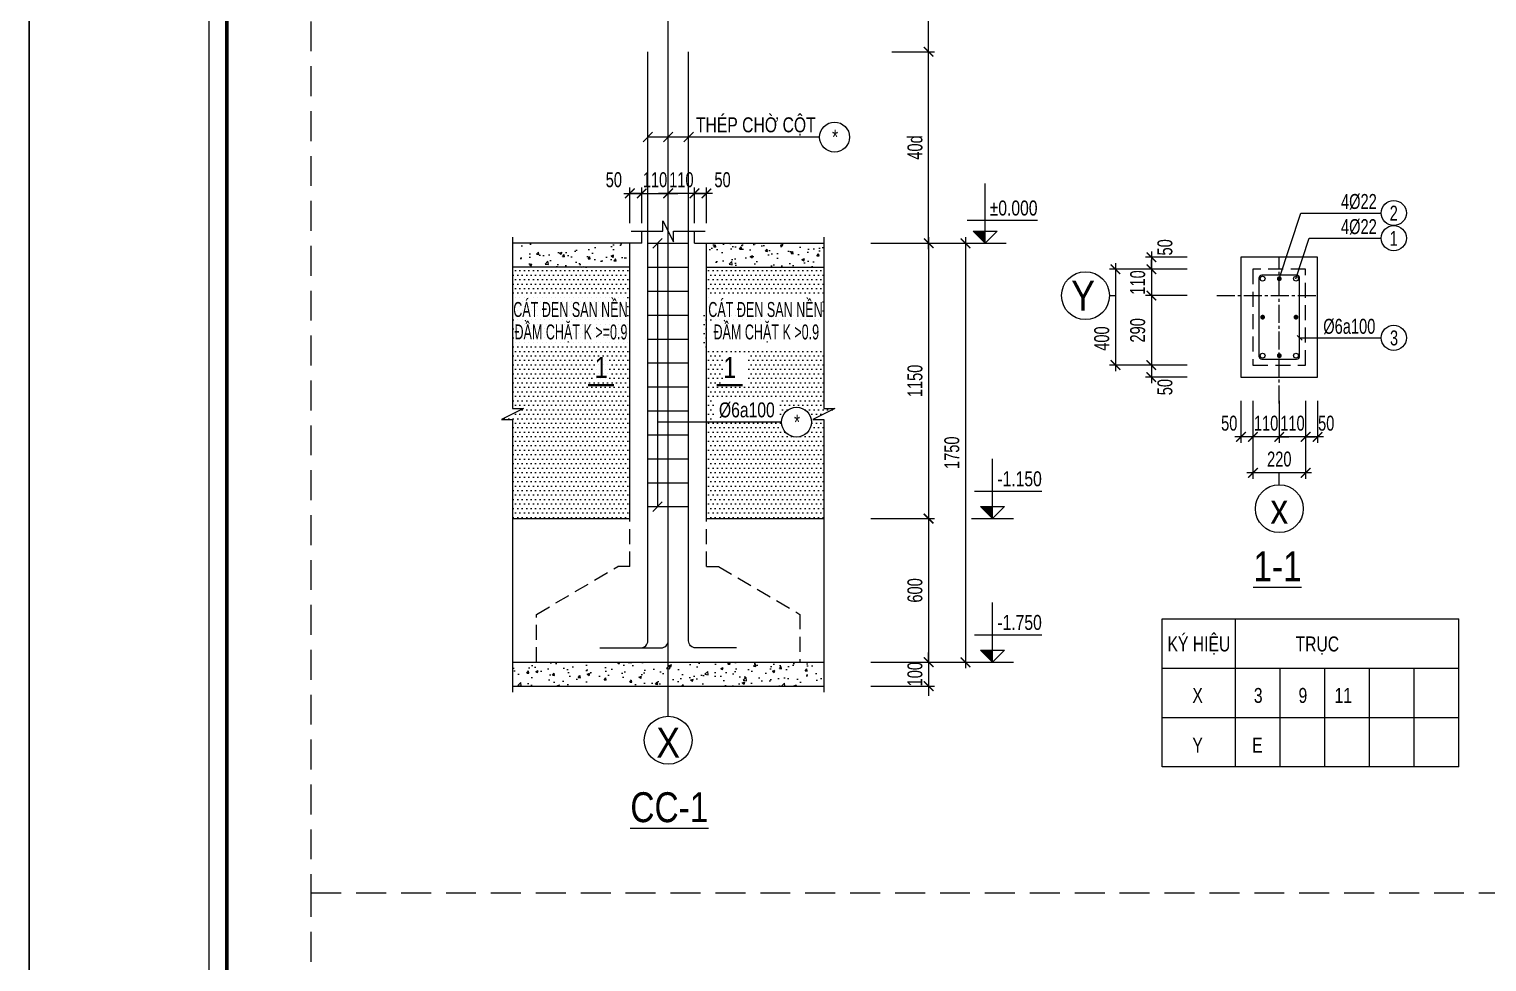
# Model space of a CAD drawing. Header units: millimetres. Extents: x 0 to 2110312, y -101172 to 3.
# Drawn here: x 2004604 to 2010690, y -33881 to -29985 of the extents above; entities that cross this region are included whole.
import ezdxf
from ezdxf.enums import TextEntityAlignment as Align

# ---------------------------------------------------------------- set-up
doc = ezdxf.new("R2010")
doc.units = ezdxf.units.MM
doc.header["$LTSCALE"] = 1000
doc.header["$MEASUREMENT"] = 0
doc.header["$PDMODE"] = 3
doc.linetypes.add('CENTER2', pattern=[1.125, 0.75, -0.125, 0.125, -0.125])
doc.linetypes.add('HIDDEN', pattern=[0.375, 0.25, -0.125])
doc.layers.get('0').update_dxf_attribs({"linetype": 'CONTINUOUS'})
doc.layers.get('Defpoints').update_dxf_attribs({"linetype": 'CONTINUOUS'})
for name, color, linetype in [('CDC-KHUNGTEN', 7, 'CONTINUOUS'), ('CDC.01.AXIS', 160, 'CENTER2'), ('CDC.02.DIM', 1, 'CONTINUOUS'), ('CDC.03.BORDER', 3, 'CONTINUOUS'), ('CDC.04.HIDDEN', 8, 'HIDDEN'), ('CDC.05.STEEL', 4, 'CONTINUOUS'), ('CDC.06.TEXT', 2, 'CONTINUOUS'), ('CDC.10.HATCH', 163, 'CONTINUOUS'), ('CDC.11.NOTE', 1, 'CONTINUOUS'), ('CDC.14.STEELNUM', 9, 'CONTINUOUS'), ('KCS_CHI', 1, 'CONTINUOUS'), ('KCS_HIDDEN', 8, 'HIDDEN')]:
    doc.layers.add(name, color=color, linetype=linetype)
doc.layers.add('Hatch1', color=250, linetype='CONTINUOUS', lineweight=5)
doc.styles.add('ARIAL', font='arial.ttf', dxfattribs={"width": 0.6})
doc.styles.add('KCS_BIGTEXT', font='arial.ttf', dxfattribs={"width": 0.75, "height": 125})
doc.styles.add('KCS_SMTEXT', font='arial.ttf', dxfattribs={"width": 0.7})
doc.dimstyles.new('KCS_DIM25', dxfattribs={"dimtxt": 62.5, "dimasz": 40, "dimexe": 25, "dimexo": 0, "dimgap": 25, "dimtad": 1, "dimdec": 0, "dimzin": 13, "dimdsep": 46, "dimtxsty": 'KCS_SMTEXT', "dimblk": 'ARCHTICK', "dimcen": 0, "dimdle": 25, "dimclrd": 1, "dimclre": 1, "dimclrt": 2, "dimadec": 0, "dimazin": 0, "dimtfac": 1, "dimtdec": 0, "dimtix": 1, "dimtmove": 2, "dimatfit": 3, "dimfxl": 1, "dimtolj": 1, "dimtzin": 13, "dimarcsym": 0})
pattern_1 = [(50, (1813759.88, 49698.22), (107.589027, -9.41282), [11.25, -123.75]), (355, (1813759.88, 49698.22), (-20.8127, 112.82882), [9, -99]), (100.4514, (1813768.85, 49697.43), (86.776407, 103.41593), [9.56103, -105.171317]), (46.1842, (1813759.88, 49728.22), (160.08616, -24.82785), [16.875, -185.625]), (96.6356, (1813773.22, 49726.15), (140.19941, 146.11768), [14.34154, -157.75695]), (351.1842, (1813759.88, 49728.22), (140.19929, 146.11779), [13.5, -148.5]), (21, (1813774.88, 49720.72), (89.536058, -60.392834), [11.25, -123.75]), (326, (1813774.88, 49720.72), (36.4973, 108.772507), [9, -99]), (71.4514, (1813782.34, 49715.68), (126.033394, 48.379575), [9.56103, -105.171317]), (37.5, (1813759.88, 49698.218), (1.823978, 49.934078), [0, -97.8, 0, -100.5, 0, -99.375]), (7.5, (1813759.88, 49698.22), (39.46043, 59.161757), [0, -57.3, 0, -95.55, 0, -37.875]), (327.5, (1813726.43, 49698.218), (80.0733654, -3.383231), [0, -37.5, 0, -117, 0, -155.25]), (317.5, (1813711.43, 49698.22), (87.477925, 15.015747), [0, -48.75, 0, -77.7, 0, -110.25])]

# ---------------------------------------------------------------- blocks, each defined once
blk = doc.blocks.new('_ARCHTICK')
at = {"color": 0, "linetype": 'ByBlock', "const_width": 0.15}
blk.add_lwpolyline([(-0.5, -0.5), (0.5, 0.5)], dxfattribs=at)
blk = doc.blocks.new('*D49')
at = {"layer": 'CDC.02.DIM', "color": 1, "lineweight": -2, "transparency": 16777216}
for p, q in [((2008359.3, -32004.8), (2008359.3, -32654.8)), ((2008117.5, -32029.8), (2008384.3, -32029.8)), ((2008117.5, -32629.8), (2008384.3, -32629.8))]:
    blk.add_line(p, q, dxfattribs=at)
at = {"layer": 'Defpoints', "color": 0, "transparency": 16777216}
for p in [(2008117.5, -32029.8), (2008117.5, -32629.8), (2008359.3, -32629.8)]:
    blk.add_point(p, dxfattribs=at)
at = {"layer": 'CDC.02.DIM', "color": 1, "lineweight": -2, "transparency": 16777216, "xscale": 40, "yscale": 40, "zscale": 40}
for p, rotation in [((2008359.3, -32029.8), 90), ((2008359.3, -32629.8), 270)]:
    blk.add_blockref('_ARCHTICK', p, dxfattribs=dict(at, rotation=rotation))
at = {"layer": 'CDC.02.DIM', "color": 2, "transparency": 16777216, "insert": (2008302.4, -32329.8), "char_height": 62.5, "attachment_point": 5, "rotation": 90, "style": 'KCS_SMTEXT'}
blk.add_mtext('\\A1;600', dxfattribs=at)
blk = doc.blocks.new('*D50')
at = {"layer": 'CDC.02.DIM', "color": 1, "lineweight": -2, "transparency": 16777216}
for p, q in [((2008359.3, -32629.8), (2008359.3, -32589.8)), ((2008117.5, -32629.8), (2008384.3, -32629.8)), ((2008359.3, -32629.8), (2008359.3, -32729.8)), ((2008117.5, -32729.8), (2008384.3, -32729.8)), ((2008359.3, -32729.8), (2008359.3, -32769.8))]:
    blk.add_line(p, q, dxfattribs=at)
at = {"layer": 'Defpoints', "color": 0, "transparency": 16777216}
for p in [(2008117.5, -32629.8), (2008117.5, -32729.8), (2008359.3, -32729.8)]:
    blk.add_point(p, dxfattribs=at)
at = {"layer": 'CDC.02.DIM', "color": 1, "lineweight": -2, "transparency": 16777216, "xscale": 40, "yscale": 40, "zscale": 40}
for p, rotation in [((2008359.3, -32629.8), 270), ((2008359.3, -32729.8), 90)]:
    blk.add_blockref('_ARCHTICK', p, dxfattribs=dict(at, rotation=rotation))
at = {"layer": 'CDC.02.DIM', "color": 2, "transparency": 16777216, "insert": (2008302.4, -32679.8), "char_height": 62.5, "attachment_point": 5, "rotation": 90, "style": 'KCS_SMTEXT'}
blk.add_mtext('\\A1;100', dxfattribs=at)
blk = doc.blocks.new('*D51')
at = {"layer": 'CDC.02.DIM', "color": 1, "lineweight": -2, "transparency": 16777216}
for p, q in [((2008513.5, -30854.8), (2008513.5, -32654.8)), ((2008117.5, -30879.8), (2008538.5, -30879.8)), ((2008117.5, -32629.8), (2008538.5, -32629.8))]:
    blk.add_line(p, q, dxfattribs=at)
at = {"layer": 'Defpoints', "color": 0, "transparency": 16777216}
for p in [(2008117.5, -30879.8), (2008117.5, -32629.8), (2008513.5, -32629.8)]:
    blk.add_point(p, dxfattribs=at)
at = {"layer": 'CDC.02.DIM', "color": 1, "lineweight": -2, "transparency": 16777216, "xscale": 40, "yscale": 40, "zscale": 40}
for p, rotation in [((2008513.5, -30879.8), 90), ((2008513.5, -32629.8), 270)]:
    blk.add_blockref('_ARCHTICK', p, dxfattribs=dict(at, rotation=rotation))
at = {"layer": 'CDC.02.DIM', "color": 2, "transparency": 16777216, "insert": (2008456.6, -31754.8), "char_height": 62.5, "attachment_point": 5, "rotation": 90, "style": 'KCS_SMTEXT'}
blk.add_mtext('\\A1;1750', dxfattribs=at)
blk = doc.blocks.new('*D52')
at = {"layer": 'CDC.02.DIM', "color": 1, "lineweight": -2, "transparency": 16777216}
for p, q in [((2008359.5, -30854.8), (2008359.5, -32054.8)), ((2008117.5, -30879.8), (2008384.5, -30879.8)), ((2008117.5, -32029.8), (2008384.5, -32029.8))]:
    blk.add_line(p, q, dxfattribs=at)
at = {"layer": 'Defpoints', "color": 0, "transparency": 16777216}
for p in [(2008117.5, -30879.8), (2008117.5, -32029.8), (2008359.5, -32029.8)]:
    blk.add_point(p, dxfattribs=at)
at = {"layer": 'CDC.02.DIM', "color": 1, "lineweight": -2, "transparency": 16777216, "xscale": 40, "yscale": 40, "zscale": 40}
for p, rotation in [((2008359.5, -30879.8), 90), ((2008359.5, -32029.8), 270)]:
    blk.add_blockref('_ARCHTICK', p, dxfattribs=dict(at, rotation=rotation))
at = {"layer": 'CDC.02.DIM', "color": 2, "transparency": 16777216, "insert": (2008302.6, -31454.8), "char_height": 62.5, "attachment_point": 5, "rotation": 90, "style": 'KCS_SMTEXT'}
blk.add_mtext('\\A1;1150', dxfattribs=at)
blk = doc.blocks.new('COS_CD')
at = {"layer": 'CDC.10.HATCH'}
blk.add_hatch(color=256, dxfattribs=at).paths.add_polyline_path([(37.5, 50), (87.5, 0), (87.5, 50)])
at = {"layer": 'CDC.02.DIM'}
for p, q in [((0, 0), (175, 0)), ((37.5, 50), (137.5, 50)), ((87.5, 0), (37.5, 50)), ((87.5, 0), (87.5, 50)), ((87.5, 0), (137.5, 50))]:
    blk.add_line(p, q, dxfattribs=at)
blk = doc.blocks.new('*D53')
at = {"layer": 'CDC.02.DIM', "color": 1, "lineweight": -2, "transparency": 16777216}
for p, q in [((2008359.5, -30904.8), (2008359.5, -30054.8)), ((2008205.5, -30079.8), (2008384.5, -30079.8)), ((2008205.5, -30879.8), (2008384.5, -30879.8))]:
    blk.add_line(p, q, dxfattribs=at)
at = {"layer": 'Defpoints', "color": 0, "transparency": 16777216}
for p in [(2008205.5, -30079.8), (2008359.5, -30079.8), (2008205.5, -30879.8)]:
    blk.add_point(p, dxfattribs=at)
at = {"layer": 'CDC.02.DIM', "color": 1, "lineweight": -2, "transparency": 16777216, "xscale": 40, "yscale": 40, "zscale": 40}
for p, rotation in [((2008359.5, -30079.8), 90), ((2008359.5, -30879.8), 270)]:
    blk.add_blockref('_ARCHTICK', p, dxfattribs=dict(at, rotation=rotation))
at = {"layer": 'CDC.02.DIM', "color": 2, "transparency": 16777216, "insert": (2008302.6, -30479.8), "char_height": 62.5, "attachment_point": 5, "rotation": 90, "style": 'KCS_SMTEXT'}
blk.add_mtext('\\A1;{\\fArial|b0|i0|c163|p34;40d}', dxfattribs=at)
blk = doc.blocks.new('*D54')
at = {"layer": 'CDC.02.DIM', "color": 1, "lineweight": -2, "transparency": 16777216}
for p, q in [((2008205.5, -29079.8), (2008384.5, -29079.8)), ((2008359.5, -30104.8), (2008359.5, -29054.8)), ((2008205.5, -30079.8), (2008384.5, -30079.8))]:
    blk.add_line(p, q, dxfattribs=at)
at = {"layer": 'Defpoints', "color": 0, "transparency": 16777216}
for p in [(2008205.5, -29079.8), (2008359.5, -29079.8), (2008205.5, -30079.8)]:
    blk.add_point(p, dxfattribs=at)
at = {"layer": 'CDC.02.DIM', "color": 1, "lineweight": -2, "transparency": 16777216, "xscale": 40, "yscale": 40, "zscale": 40}
for p, rotation in [((2008359.5, -29079.8), 90), ((2008359.5, -30079.8), 270)]:
    blk.add_blockref('_ARCHTICK', p, dxfattribs=dict(at, rotation=rotation))
at = {"layer": 'CDC.02.DIM', "color": 2, "transparency": 16777216, "insert": (2008302.6, -29579.8), "char_height": 62.5, "attachment_point": 5, "rotation": 90, "style": 'KCS_SMTEXT'}
blk.add_mtext('\\A1;{\\fArial|b0|i0|c163|p34;50d}', dxfattribs=at)
blk = doc.blocks.new('*D55')
at = {"layer": 'CDC.02.DIM', "color": 1, "lineweight": -2, "transparency": 16777216}
for p, q in [((2007087.1, -30671.6), (2007187.1, -30671.6)), ((2007112.1, -30795.6), (2007112.1, -30646.6)), ((2007162.1, -30795.6), (2007162.1, -30646.6))]:
    blk.add_line(p, q, dxfattribs=at)
at = {"layer": 'Defpoints', "color": 0, "transparency": 16777216}
for p in [(2007162.1, -30671.6), (2007112.1, -30795.6), (2007162.1, -30795.6)]:
    blk.add_point(p, dxfattribs=at)
at = {"layer": 'CDC.02.DIM', "color": 1, "lineweight": -2, "transparency": 16777216, "xscale": 40, "yscale": 40, "zscale": 40, "rotation": 180}
blk.add_blockref('_ARCHTICK', (2007112.1, -30671.6), dxfattribs=at)
at = {"layer": 'CDC.02.DIM', "color": 1, "lineweight": -2, "transparency": 16777216, "xscale": 40, "yscale": 40, "zscale": 40}
blk.add_blockref('_ARCHTICK', (2007162.1, -30671.6), dxfattribs=at)
at = {"layer": 'CDC.02.DIM', "color": 2, "transparency": 16777216, "insert": (2007045.2, -30614.7), "char_height": 62.5, "attachment_point": 5, "style": 'KCS_SMTEXT'}
blk.add_mtext('\\A1;50', dxfattribs=at)
blk = doc.blocks.new('*D56')
at = {"layer": 'CDC.02.DIM', "color": 1, "lineweight": -2, "transparency": 16777216}
for p, q in [((2007162.1, -30671.6), (2007122.1, -30671.6)), ((2007162.1, -30795.6), (2007162.1, -30646.6)), ((2007162.1, -30671.6), (2007272.1, -30671.6)), ((2007272.1, -30795.6), (2007272.1, -30646.6)), ((2007272.1, -30671.6), (2007312.1, -30671.6))]:
    blk.add_line(p, q, dxfattribs=at)
at = {"layer": 'Defpoints', "color": 0, "transparency": 16777216}
for p in [(2007272.1, -30671.6), (2007162.1, -30795.6), (2007272.1, -30795.6)]:
    blk.add_point(p, dxfattribs=at)
at = {"layer": 'CDC.02.DIM', "color": 1, "lineweight": -2, "transparency": 16777216, "xscale": 40, "yscale": 40, "zscale": 40}
blk.add_blockref('_ARCHTICK', (2007162.1, -30671.6), dxfattribs=at)
at = {"layer": 'CDC.02.DIM', "color": 1, "lineweight": -2, "transparency": 16777216, "xscale": 40, "yscale": 40, "zscale": 40, "rotation": 180}
blk.add_blockref('_ARCHTICK', (2007272.1, -30671.6), dxfattribs=at)
at = {"layer": 'CDC.02.DIM', "color": 2, "transparency": 16777216, "insert": (2007217.1, -30614.7), "char_height": 62.5, "attachment_point": 5, "style": 'KCS_SMTEXT'}
blk.add_mtext('\\A1;110', dxfattribs=at)
blk = doc.blocks.new('Khung tên chuẩn')
at = {"layer": 'CDC-KHUNGTEN', "color": 8}
blk.add_lwpolyline([(30850, -246609), (38754, -246609), (38754, -189409), (-41246, -189409), (-41246, -246609), (30850, -246609)], dxfattribs=at)
at = {"layer": 'CDC-KHUNGTEN', "color": 255, "lineweight": 60}
blk.add_lwpolyline([(30654, -246309), (30654, -189709), (-40946, -189709), (-40946, -246309), (30654, -246309)], close=True, dxfattribs=at)
at = {"layer": 'Defpoints', "color": 1, "ltscale": 0.2}
blk.add_lwpolyline([(-44246, -247709), (-44246, -188309), (39854, -188309), (39854, -247709), (-44246, -247709)], close=True, dxfattribs=at)
blk = doc.blocks.new('*D307')
at = {"layer": 'CDC.02.DIM', "color": 1, "lineweight": -2, "transparency": 16777216}
for p, q in [((2009713.5, -31538.6), (2009713.5, -31713.5)), ((2009823.5, -31538.6), (2009823.5, -31713.5)), ((2009713.5, -31688.5), (2009673.5, -31688.5)), ((2009823.5, -31688.5), (2009713.5, -31688.5)), ((2009823.5, -31688.5), (2009863.5, -31688.5))]:
    blk.add_line(p, q, dxfattribs=at)
at = {"layer": 'Defpoints', "color": 0, "transparency": 16777216}
for p in [(2009713.5, -31538.6), (2009823.5, -31538.6), (2009713.5, -31688.5)]:
    blk.add_point(p, dxfattribs=at)
at = {"layer": 'CDC.02.DIM', "color": 1, "lineweight": -2, "transparency": 16777216, "xscale": 40, "yscale": 40, "zscale": 40}
blk.add_blockref('_ARCHTICK', (2009713.5, -31688.5), dxfattribs=at)
at = {"layer": 'CDC.02.DIM', "color": 1, "lineweight": -2, "transparency": 16777216, "xscale": 40, "yscale": 40, "zscale": 40, "rotation": 180}
blk.add_blockref('_ARCHTICK', (2009823.5, -31688.5), dxfattribs=at)
at = {"layer": 'CDC.02.DIM', "color": 2, "transparency": 16777216, "insert": (2009768.5, -31631.6), "char_height": 62.5, "attachment_point": 5, "style": 'KCS_SMTEXT'}
blk.add_mtext('\\A1;110', dxfattribs=at)
blk = doc.blocks.new('*D308')
at = {"layer": 'CDC.02.DIM', "color": 1, "lineweight": -2, "transparency": 16777216}
for p, q in [((2009823.5, -31538.6), (2009823.5, -31713.5)), ((2009933.5, -31538.6), (2009933.5, -31713.5)), ((2009823.5, -31688.5), (2009783.5, -31688.5)), ((2009933.5, -31688.5), (2009823.5, -31688.5)), ((2009933.5, -31688.5), (2009973.5, -31688.5))]:
    blk.add_line(p, q, dxfattribs=at)
at = {"layer": 'Defpoints', "color": 0, "transparency": 16777216}
for p in [(2009823.5, -31538.6), (2009933.5, -31538.6), (2009823.5, -31688.5)]:
    blk.add_point(p, dxfattribs=at)
at = {"layer": 'CDC.02.DIM', "color": 1, "lineweight": -2, "transparency": 16777216, "xscale": 40, "yscale": 40, "zscale": 40}
blk.add_blockref('_ARCHTICK', (2009823.5, -31688.5), dxfattribs=at)
at = {"layer": 'CDC.02.DIM', "color": 1, "lineweight": -2, "transparency": 16777216, "xscale": 40, "yscale": 40, "zscale": 40, "rotation": 180}
blk.add_blockref('_ARCHTICK', (2009933.5, -31688.5), dxfattribs=at)
at = {"layer": 'CDC.02.DIM', "color": 2, "transparency": 16777216, "insert": (2009878.5, -31631.6), "char_height": 62.5, "attachment_point": 5, "style": 'KCS_SMTEXT'}
blk.add_mtext('\\A1;110', dxfattribs=at)
blk = doc.blocks.new('*D309')
at = {"layer": 'CDC.02.DIM', "color": 1, "lineweight": -2, "transparency": 16777216}
for p, q in [((2009713.5, -31538.6), (2009713.5, -31863.4)), ((2009933.5, -31538.6), (2009933.5, -31863.4)), ((2009958.5, -31838.4), (2009688.5, -31838.4))]:
    blk.add_line(p, q, dxfattribs=at)
at = {"layer": 'Defpoints', "color": 0, "transparency": 16777216}
for p in [(2009713.5, -31538.6), (2009933.5, -31538.6), (2009713.5, -31838.4)]:
    blk.add_point(p, dxfattribs=at)
at = {"layer": 'CDC.02.DIM', "color": 1, "lineweight": -2, "transparency": 16777216, "xscale": 40, "yscale": 40, "zscale": 40, "rotation": 180}
blk.add_blockref('_ARCHTICK', (2009713.5, -31838.4), dxfattribs=at)
at = {"layer": 'CDC.02.DIM', "color": 1, "lineweight": -2, "transparency": 16777216, "xscale": 40, "yscale": 40, "zscale": 40}
blk.add_blockref('_ARCHTICK', (2009933.5, -31838.4), dxfattribs=at)
at = {"layer": 'CDC.02.DIM', "color": 2, "transparency": 16777216, "insert": (2009823.5, -31781.5), "char_height": 62.5, "attachment_point": 5, "style": 'KCS_SMTEXT'}
blk.add_mtext('\\A1;220', dxfattribs=at)
blk = doc.blocks.new('*D310')
at = {"layer": 'CDC.02.DIM', "color": 1, "lineweight": -2, "transparency": 16777216}
for p, q in [((2009289.3, -30988.5), (2009289.3, -30948.5)), ((2009439.3, -30988.5), (2009264.3, -30988.5)), ((2009289.3, -30988.5), (2009289.3, -31098.5)), ((2009439.3, -31098.5), (2009264.3, -31098.5)), ((2009289.3, -31098.5), (2009289.3, -31138.5))]:
    blk.add_line(p, q, dxfattribs=at)
at = {"layer": 'Defpoints', "color": 0, "transparency": 16777216}
for p in [(2009439.3, -30988.5), (2009289.3, -31098.5), (2009439.3, -31098.5)]:
    blk.add_point(p, dxfattribs=at)
at = {"layer": 'CDC.02.DIM', "color": 1, "lineweight": -2, "transparency": 16777216, "xscale": 40, "yscale": 40, "zscale": 40}
for p, rotation in [((2009289.3, -30988.5), 270), ((2009289.3, -31098.5), 90)]:
    blk.add_blockref('_ARCHTICK', p, dxfattribs=dict(at, rotation=rotation))
at = {"layer": 'CDC.02.DIM', "color": 2, "transparency": 16777216, "insert": (2009232.4, -31043.5), "char_height": 62.5, "attachment_point": 5, "rotation": 90, "style": 'KCS_SMTEXT'}
blk.add_mtext('\\A1;110', dxfattribs=at)
blk = doc.blocks.new('*D311')
at = {"layer": 'CDC.02.DIM', "color": 1, "lineweight": -2, "transparency": 16777216}
for p, q in [((2009439.3, -31098.5), (2009264.3, -31098.5)), ((2009289.3, -31073.5), (2009289.3, -31413.5)), ((2009439.3, -31388.5), (2009264.3, -31388.5))]:
    blk.add_line(p, q, dxfattribs=at)
at = {"layer": 'Defpoints', "color": 0, "transparency": 16777216}
for p in [(2009439.3, -31098.5), (2009289.3, -31388.5), (2009439.3, -31388.5)]:
    blk.add_point(p, dxfattribs=at)
at = {"layer": 'CDC.02.DIM', "color": 1, "lineweight": -2, "transparency": 16777216, "xscale": 40, "yscale": 40, "zscale": 40}
for p, rotation in [((2009289.3, -31098.5), 90), ((2009289.3, -31388.5), 270)]:
    blk.add_blockref('_ARCHTICK', p, dxfattribs=dict(at, rotation=rotation))
at = {"layer": 'CDC.02.DIM', "color": 2, "transparency": 16777216, "insert": (2009232.4, -31243.5), "char_height": 62.5, "attachment_point": 5, "rotation": 90, "style": 'KCS_SMTEXT'}
blk.add_mtext('\\A1;290', dxfattribs=at)
blk = doc.blocks.new('*D312')
at = {"layer": 'CDC.02.DIM', "color": 1, "lineweight": -2, "transparency": 16777216}
for p, q in [((2009139.3, -30963.5), (2009139.3, -31413.5)), ((2009439.3, -30988.5), (2009114.3, -30988.5)), ((2009439.3, -31388.5), (2009114.3, -31388.5))]:
    blk.add_line(p, q, dxfattribs=at)
at = {"layer": 'Defpoints', "color": 0, "transparency": 16777216}
for p in [(2009439.3, -30988.5), (2009139.3, -31388.5), (2009439.3, -31388.5)]:
    blk.add_point(p, dxfattribs=at)
at = {"layer": 'CDC.02.DIM', "color": 1, "lineweight": -2, "transparency": 16777216, "xscale": 40, "yscale": 40, "zscale": 40}
for p, rotation in [((2009139.3, -30988.5), 90), ((2009139.3, -31388.5), 270)]:
    blk.add_blockref('_ARCHTICK', p, dxfattribs=dict(at, rotation=rotation))
at = {"layer": 'CDC.02.DIM', "color": 2, "transparency": 16777216, "insert": (2009082.4, -31277.9), "char_height": 62.5, "attachment_point": 5, "rotation": 90, "style": 'KCS_SMTEXT'}
blk.add_mtext('\\A1;400', dxfattribs=at)
blk = doc.blocks.new('*D313')
at = {"layer": 'CDC.02.DIM', "color": 1, "lineweight": -2, "transparency": 16777216}
for p, q in [((2009933.5, -31538.6), (2009933.5, -31713.5)), ((2009983.5, -31538.6), (2009983.5, -31713.5)), ((2010008.5, -31688.5), (2009908.5, -31688.5))]:
    blk.add_line(p, q, dxfattribs=at)
at = {"layer": 'Defpoints', "color": 0, "transparency": 16777216}
for p in [(2009933.5, -31538.6), (2009983.5, -31538.6), (2009933.5, -31688.5)]:
    blk.add_point(p, dxfattribs=at)
at = {"layer": 'CDC.02.DIM', "color": 1, "lineweight": -2, "transparency": 16777216, "xscale": 40, "yscale": 40, "zscale": 40, "rotation": 180}
blk.add_blockref('_ARCHTICK', (2009933.5, -31688.5), dxfattribs=at)
at = {"layer": 'CDC.02.DIM', "color": 1, "lineweight": -2, "transparency": 16777216, "xscale": 40, "yscale": 40, "zscale": 40}
blk.add_blockref('_ARCHTICK', (2009983.5, -31688.5), dxfattribs=at)
at = {"layer": 'CDC.02.DIM', "color": 2, "transparency": 16777216, "insert": (2010019.4, -31631.6), "char_height": 62.5, "attachment_point": 5, "style": 'KCS_SMTEXT'}
blk.add_mtext('\\A1;50', dxfattribs=at)
blk = doc.blocks.new('*D314')
at = {"layer": 'CDC.02.DIM', "color": 1, "lineweight": -2, "transparency": 16777216}
for p, q in [((2009289.3, -30913.5), (2009289.3, -31013.5)), ((2009439.3, -30938.5), (2009264.3, -30938.5)), ((2009439.3, -30988.5), (2009264.3, -30988.5))]:
    blk.add_line(p, q, dxfattribs=at)
at = {"layer": 'Defpoints', "color": 0, "transparency": 16777216}
for p in [(2009439.3, -30938.5), (2009289.3, -30988.5), (2009439.3, -30988.5)]:
    blk.add_point(p, dxfattribs=at)
at = {"layer": 'CDC.02.DIM', "color": 1, "lineweight": -2, "transparency": 16777216, "xscale": 40, "yscale": 40, "zscale": 40}
for p, rotation in [((2009289.3, -30938.5), 90), ((2009289.3, -30988.5), 270)]:
    blk.add_blockref('_ARCHTICK', p, dxfattribs=dict(at, rotation=rotation))
at = {"layer": 'CDC.02.DIM', "color": 2, "transparency": 16777216, "insert": (2009346.2, -30896.9), "char_height": 62.5, "attachment_point": 5, "rotation": 90, "style": 'KCS_SMTEXT'}
blk.add_mtext('\\A1;50', dxfattribs=at)
blk = doc.blocks.new('*D315')
at = {"layer": 'CDC.02.DIM', "color": 1, "lineweight": -2, "transparency": 16777216}
for p, q in [((2009439.3, -31388.5), (2009264.3, -31388.5)), ((2009289.3, -31363.5), (2009289.3, -31463.5)), ((2009439.3, -31438.5), (2009264.3, -31438.5))]:
    blk.add_line(p, q, dxfattribs=at)
at = {"layer": 'Defpoints', "color": 0, "transparency": 16777216}
for p in [(2009439.3, -31388.5), (2009289.3, -31438.5), (2009439.3, -31438.5)]:
    blk.add_point(p, dxfattribs=at)
at = {"layer": 'CDC.02.DIM', "color": 1, "lineweight": -2, "transparency": 16777216, "xscale": 40, "yscale": 40, "zscale": 40}
for p, rotation in [((2009289.3, -31388.5), 90), ((2009289.3, -31438.5), 270)]:
    blk.add_blockref('_ARCHTICK', p, dxfattribs=dict(at, rotation=rotation))
at = {"layer": 'CDC.02.DIM', "color": 2, "transparency": 16777216, "insert": (2009346.2, -31480.6), "char_height": 62.5, "attachment_point": 5, "rotation": 90, "style": 'KCS_SMTEXT'}
blk.add_mtext('\\A1;50', dxfattribs=at)
blk = doc.blocks.new('*D316')
at = {"layer": 'CDC.02.DIM', "color": 1, "lineweight": -2, "transparency": 16777216}
for p, q in [((2009663.5, -31538.6), (2009663.5, -31713.5)), ((2009713.5, -31538.6), (2009713.5, -31713.5)), ((2009738.5, -31688.5), (2009638.5, -31688.5))]:
    blk.add_line(p, q, dxfattribs=at)
at = {"layer": 'Defpoints', "color": 0, "transparency": 16777216}
for p in [(2009663.5, -31538.6), (2009713.5, -31538.6), (2009663.5, -31688.5)]:
    blk.add_point(p, dxfattribs=at)
at = {"layer": 'CDC.02.DIM', "color": 1, "lineweight": -2, "transparency": 16777216, "xscale": 40, "yscale": 40, "zscale": 40, "rotation": 180}
blk.add_blockref('_ARCHTICK', (2009663.5, -31688.5), dxfattribs=at)
at = {"layer": 'CDC.02.DIM', "color": 1, "lineweight": -2, "transparency": 16777216, "xscale": 40, "yscale": 40, "zscale": 40}
blk.add_blockref('_ARCHTICK', (2009713.5, -31688.5), dxfattribs=at)
at = {"layer": 'CDC.02.DIM', "color": 2, "transparency": 16777216, "insert": (2009614.5, -31631.6), "char_height": 62.5, "attachment_point": 5, "style": 'KCS_SMTEXT'}
blk.add_mtext('\\A1;50', dxfattribs=at)
blk = doc.blocks.new('*D365')
at = {"layer": 'CDC.02.DIM', "color": 1, "lineweight": -2, "transparency": 16777216}
for p, q in [((2007457.1, -30671.6), (2007357.1, -30671.6)), ((2007382.1, -30795.6), (2007382.1, -30646.6)), ((2007432.1, -30795.6), (2007432.1, -30646.6))]:
    blk.add_line(p, q, dxfattribs=at)
at = {"layer": 'Defpoints', "color": 0, "transparency": 16777216}
for p in [(2007382.1, -30671.6), (2007382.1, -30795.6), (2007432.1, -30795.6)]:
    blk.add_point(p, dxfattribs=at)
at = {"layer": 'CDC.02.DIM', "color": 1, "lineweight": -2, "transparency": 16777216, "xscale": 40, "yscale": 40, "zscale": 40, "rotation": 180}
blk.add_blockref('_ARCHTICK', (2007382.1, -30671.6), dxfattribs=at)
at = {"layer": 'CDC.02.DIM', "color": 1, "lineweight": -2, "transparency": 16777216, "xscale": 40, "yscale": 40, "zscale": 40}
blk.add_blockref('_ARCHTICK', (2007432.1, -30671.6), dxfattribs=at)
at = {"layer": 'CDC.02.DIM', "color": 2, "transparency": 16777216, "insert": (2007499.1, -30614.7), "char_height": 62.5, "attachment_point": 5, "style": 'KCS_SMTEXT'}
blk.add_mtext('\\A1;50', dxfattribs=at)
blk = doc.blocks.new('*D366')
at = {"layer": 'CDC.02.DIM', "color": 1, "lineweight": -2, "transparency": 16777216}
for p, q in [((2007272.1, -30671.6), (2007232.1, -30671.6)), ((2007272.1, -30795.6), (2007272.1, -30646.6)), ((2007382.1, -30671.6), (2007272.1, -30671.6)), ((2007382.1, -30795.6), (2007382.1, -30646.6)), ((2007382.1, -30671.6), (2007422.1, -30671.6))]:
    blk.add_line(p, q, dxfattribs=at)
at = {"layer": 'Defpoints', "color": 0, "transparency": 16777216}
for p in [(2007272.1, -30671.6), (2007272.1, -30795.6), (2007382.1, -30795.6)]:
    blk.add_point(p, dxfattribs=at)
at = {"layer": 'CDC.02.DIM', "color": 1, "lineweight": -2, "transparency": 16777216, "xscale": 40, "yscale": 40, "zscale": 40}
blk.add_blockref('_ARCHTICK', (2007272.1, -30671.6), dxfattribs=at)
at = {"layer": 'CDC.02.DIM', "color": 1, "lineweight": -2, "transparency": 16777216, "xscale": 40, "yscale": 40, "zscale": 40, "rotation": 180}
blk.add_blockref('_ARCHTICK', (2007382.1, -30671.6), dxfattribs=at)
at = {"layer": 'CDC.02.DIM', "color": 2, "transparency": 16777216, "insert": (2007327.1, -30614.7), "char_height": 62.5, "attachment_point": 5, "style": 'KCS_SMTEXT'}
blk.add_mtext('\\A1;110', dxfattribs=at)

msp = doc.modelspace()

# ---------------------------------------------------------------- hatches: boundary and pattern name
at = {"layer": 'CDC.10.HATCH'}
h = msp.add_hatch(dxfattribs=at)
h.set_pattern_fill('AR-CONC', color=256, scale=15, style=0)
h.set_pattern_definition([(50, (1791221.67, 55643.22), (107.589027, -9.41282), [11.25, -123.75]), (355, (1791221.67, 55643.22), (-20.8127, 112.82882), [9, -99]), (100.4514, (1791230.64, 55642.43), (86.776407, 103.41593), [9.56103, -105.171317]), (46.1842, (1791221.67, 55673.22), (160.08616, -24.82785), [16.875, -185.625]), (96.6356, (1791235.01, 55671.15), (140.19941, 146.11768), [14.34154, -157.75695]), (351.1842, (1791221.67, 55673.22), (140.19929, 146.11779), [13.5, -148.5]), (21, (1791236.67, 55665.72), (89.536058, -60.392834), [11.25, -123.75]), (326, (1791236.67, 55665.72), (36.4973, 108.772507), [9, -99]), (71.4514, (1791244.14, 55660.68), (126.033394, 48.379575), [9.56103, -105.171317]), (37.5, (1791221.674, 55643.216), (1.823978, 49.934078), [0, -97.8, 0, -100.5, 0, -99.375]), (7.5, (1791221.674, 55643.216), (39.460431, 59.161757), [0, -57.3, 0, -95.55, 0, -37.875]), (327.5, (1791188.224, 55643.216), (80.0733654, -3.383231), [0, -37.5, 0, -117, 0, -155.25]), (317.5, (1791173.224, 55643.216), (87.477925, 15.015747), [0, -48.75, 0, -77.7, 0, -110.25])])
h.paths.add_polyline_path([(2007112.1, -30979.8), (2007112.1, -30879.8), (2006625.4, -30879.8), (2006625.4, -30979.8)])
h = msp.add_hatch(dxfattribs=at)
h.set_pattern_fill('AR-CONC', color=256, scale=15, style=0)
h.set_pattern_definition([(50, (1793391.48, 57103.24), (107.589027, -9.41282), [11.25, -123.75]), (355, (1793391.48, 57103.24), (-20.8127, 112.82882), [9, -99]), (100.4514, (1793400.44, 57102.46), (86.776407, 103.41593), [9.56103, -105.171317]), (46.1842, (1793391.48, 57133.24), (160.08616, -24.82785), [16.875, -185.625]), (96.6356, (1793404.82, 57131.17), (140.19941, 146.11768), [14.34154, -157.75695]), (351.1842, (1793391.48, 57133.24), (140.19929, 146.11779), [13.5, -148.5]), (21, (1793406.48, 57125.74), (89.536058, -60.392834), [11.25, -123.75]), (326, (1793406.48, 57125.74), (36.4973, 108.772507), [9, -99]), (71.4514, (1793413.94, 57120.71), (126.033394, 48.379575), [9.56103, -105.171317]), (37.5, (1793391.477, 57103.242), (1.823978, 49.934078), [0, -97.8, 0, -100.5, 0, -99.375]), (7.5, (1793391.48, 57103.24), (39.46043, 59.161757), [0, -57.3, 0, -95.55, 0, -37.875]), (327.5, (1793358.027, 57103.242), (80.0733654, -3.383231), [0, -37.5, 0, -117, 0, -155.25]), (317.5, (1793343.03, 57103.24), (87.477925, 15.015747), [0, -48.75, 0, -77.7, 0, -110.25])])
h.paths.add_polyline_path([(2007432.1, -30879.8), (2007432.1, -30979.8), (2007922.1, -30979.8), (2007922.1, -30879.8)])
h = msp.add_hatch(dxfattribs=at)
h.set_pattern_fill('DOTS', color=256, scale=300, style=0)
h.paths.add_polyline_path([(2007112.1, -30979.8), (2006622.1, -30979.8), (2006622.1, -31570.3), (2006667.7, -31570.3), (2006576.5, -31615.9), (2006622.1, -31615.9), (2006622.1, -32029.8), (2007112.1, -32029.8)])
h.paths.add_polyline_path([(2006601, -31318.3), (2007124.9, -31318.3), (2007124.9, -31180.1), (2006601, -31180.1)], flags=9)
h.paths.add_polyline_path([(2006631.6, -31208.5), (2007100.2, -31208.5), (2007100.2, -31089.5), (2006631.6, -31089.5)], flags=24)
h.paths.add_polyline_path([(2006943, -31463.8), (2007041.3, -31463.8), (2007041.3, -31332), (2006943, -31332)], flags=24)
h = msp.add_hatch(dxfattribs=at)
h.set_pattern_fill('DOTS', color=256, scale=300, style=0)
h.paths.add_polyline_path([(2007922.1, -31318.3), (2007419.4, -31318.3), (2007419.4, -31180.1), (2007922.1, -31180.1)])
h.paths.add_polyline_path([(2007912.7, -31208.5), (2007444.1, -31208.5), (2007444.1, -31089.5), (2007912.7, -31089.5)], flags=16)
h.paths.add_polyline_path([(2007601.2, -31463.8), (2007502.9, -31463.8), (2007502.9, -31332), (2007601.2, -31332)], flags=16)
edge = h.paths.add_edge_path(flags=16)
edge.add_arc((2007807.8, -31626.9), 62.5, 0, 360)
h.paths.add_polyline_path([(2007432.1, -30979.8), (2007922.1, -30979.8), (2007922.1, -31570.3), (2007967.7, -31570.3), (2007876.5, -31615.9), (2007922.1, -31615.9), (2007922.1, -32029.8), (2007432.1, -32029.8)])
h.paths.add_polyline_path([(2007467.2, -31626.2), (2007733.9, -31626.2), (2007733.9, -31525.2), (2007467.2, -31525.2)], flags=16)
h = msp.add_hatch(dxfattribs=at)
h.set_pattern_fill('AR-CONC', color=256, scale=15, style=0)
h.set_pattern_definition(pattern_1)
h.paths.add_polyline_path([(2007382.1, -32729.8), (2007382.1, -32629.8), (2006625.4, -32629.8), (2006625.4, -32729.8)])
h = msp.add_hatch(dxfattribs=at)
h.set_pattern_fill('AR-CONC', color=256, scale=15, style=0)
h.set_pattern_definition(pattern_1)
h.paths.add_polyline_path([(2007922.1, -32729.8), (2007922.1, -32629.8), (2007872.1, -32629.8), (2007272.1, -32629.8), (2007272.1, -32729.8)])

# ---------------------------------------------------------------- linework, layer by layer
at = {"layer": 'CDC.01.AXIS'}
msp.add_line((2007272.1, -32805.6), (2007272.1, -30707.6), dxfattribs=at)
at = {"layer": 'CDC.01.AXIS', "ltscale": 0.1}
for p, q in [((2009823.5, -31549), (2009823.5, -30938.9)), ((2009563.3, -31098.5), (2009983.2, -31098.5))]:
    msp.add_line(p, q, dxfattribs=at)
at = {"layer": 'CDC.03.BORDER'}
for p, q in [((2007162.1, -30879.8), (2007162.1, -30829.8)), ((2007382.1, -30879.8), (2007382.1, -30829.8)), ((2007112.1, -30879.8), (2006625.4, -30879.8)), ((2007112.1, -32029.8), (2007112.1, -30879.8)), ((2007162.1, -30879.8), (2007112.1, -30879.8)), ((2007382.1, -30879.8), (2007432.1, -30879.8)), ((2007432.1, -32029.8), (2007432.1, -30879.8)), ((2007432.1, -30879.8), (2007922.1, -30879.8)), ((2007112.1, -30979.8), (2006625.4, -30979.8)), ((2007432.1, -30979.8), (2007922.1, -30979.8)), ((2006625.4, -32029.8), (2007112.1, -32029.8)), ((2007432.1, -32029.8), (2007922.1, -32029.8)), ((2006625.4, -32629.8), (2007872.1, -32629.8)), ((2007872.1, -32629.8), (2007922.1, -32629.8)), ((2007922.1, -32629.8), (2007922.1, -32729.8)), ((2006625.4, -32729.8), (2007922.1, -32729.8))]:
    msp.add_line(p, q, dxfattribs=at)
at = {"layer": 'CDC.03.BORDER', "ltscale": 0.01}
for p, q in [((2009334.1, -32449.1), (2010573.4, -32449.1)), ((2009334.1, -32655.1), (2010573.4, -32655.1)), ((2010573.4, -33067.1), (2009334.1, -33067.1))]:
    msp.add_line(p, q, dxfattribs=at)
at = {"layer": 'CDC.03.BORDER', "elevation": 0}
msp.add_lwpolyline([(2009663.5, -30938.5), (2009663.5, -31438.5), (2009983.5, -31438.5), (2009983.5, -30938.5)], close=True, dxfattribs=at)
at = {"layer": 'CDC.03.BORDER', "ltscale": 0.01, "flags": 128}
for points in [[(2009334.1, -33067.1), (2009334.1, -32655.1), (2009334.1, -32449.1)], [(2009640.2, -33067.1), (2009640.2, -32655.1), (2009640.2, -32449.1)], [(2010573.4, -33067.1), (2010573.4, -32655.1), (2010573.4, -32449.1)]]:
    msp.add_lwpolyline(points, dxfattribs=at)
at = {"layer": 'CDC.04.HIDDEN', "ltscale": 0.5}
msp.add_lwpolyline([(2005782, -33640.3), (2005782, -33640.3), (2005782, -28618.2), (2022766.8, -28618.2)], dxfattribs=at)
msp.add_lwpolyline([(2005782, -33593.2), (2011362, -33593.2), (2011362, -38568.2), (2005782, -38568.2)], close=True, dxfattribs=at)
at = {"layer": 'CDC.05.STEEL', "ltscale": 0.01}
for p, q in [((2007187.1, -30879.8), (2007357.1, -30879.8)), ((2007187.1, -30879.8), (2007357.1, -30879.8)), ((2007187.1, -30979.8), (2007357.1, -30979.8)), ((2007187.1, -31079.8), (2007357.1, -31079.8)), ((2007187.1, -31179.8), (2007357.1, -31179.8)), ((2007187.1, -31279.8), (2007357.1, -31279.8)), ((2007187.1, -31379.8), (2007357.1, -31379.8)), ((2007187.1, -31479.8), (2007357.1, -31479.8)), ((2007187.1, -31579.8), (2007357.1, -31579.8)), ((2007187.1, -31679.8), (2007357.1, -31679.8)), ((2007187.1, -31779.8), (2007357.1, -31779.8)), ((2007187.1, -31879.8), (2007357.1, -31879.8)), ((2007187.1, -31979.8), (2007357.1, -31979.8))]:
    msp.add_line(p, q, dxfattribs=at)
for points in [[(2007072.1, -32569.8), (2007242.1, -32569.8, 0.414214), (2007272.1, -32539.8), (2007272.1, -29079.8)], [(2006987.1, -32569.8), (2007157.1, -32569.8, 0.414214), (2007187.1, -32539.8), (2007187.1, -30079.8)], [(2007557.1, -32569.8), (2007387.1, -32569.8, -0.414214), (2007357.1, -32539.8), (2007357.1, -30079.8)]]:
    msp.add_lwpolyline(points, format="xyb", dxfattribs=at)
at = {"layer": 'CDC.05.STEEL', "elevation": 0}
msp.add_lwpolyline([(2009738.5, -31026), (2009738.5, -31351, 0.414214), (2009751, -31363.5), (2009896, -31363.5, 0.414214), (2009908.5, -31351), (2009908.5, -31026, 0.414214), (2009896, -31013.5), (2009751, -31013.5, 0.414214)], format="xyb", close=True, dxfattribs=at)
at = {"layer": 'CDC.05.STEEL', "const_width": 10.1, "elevation": 0}
for points in [[(2009823.5, -31032.9, -1), (2009823.5, -31022.8, -1)], [(2009753.8, -31183.4, 1), (2009753.8, -31193.5, 1)], [(2009893.2, -31183.4, -1), (2009893.2, -31193.5, -1)], [(2009823.5, -31344, 1), (2009823.5, -31354.2, 1)]]:
    msp.add_lwpolyline(points, format="xyb", close=True, dxfattribs=at)
at = {"layer": 'CDC.05.STEEL'}
for centre in [(2009753.8, -31027.8), (2009893.2, -31027.8), (2009753.8, -31349.1), (2009893.2, -31349.1)]:
    msp.add_circle(centre, 10.2, dxfattribs=at)
at = {"layer": 'CDC.06.TEXT', "ltscale": 0.01, "const_width": 8.75, "flags": 128}
for points in [[(2007045.8, -31472.4), (2006937.9, -31472.4)], [(2007582.8, -31472.4), (2007474.9, -31472.4)]]:
    msp.add_lwpolyline(points, dxfattribs=at)
at = {"layer": 'CDC.11.NOTE', "color": 3}
for p, q in [((2007167.1, -30456.3), (2007207.1, -30416.3)), ((2007252.1, -30456.3), (2007292.1, -30416.3)), ((2007337.1, -30456.3), (2007377.1, -30416.3)), ((2007207.4, -30899.8), (2007247.4, -30859.8)), ((2007207.4, -31999.8), (2007247.4, -31959.8))]:
    msp.add_line(p, q, dxfattribs=at)
at = {"layer": 'CDC.11.NOTE'}
for p, q in [((2007904.3, -30436.3), (2007187.1, -30436.3)), ((2008596, -30879.8), (2008596, -30629.8)), ((2008521, -30783.8), (2008814.1, -30783.8)), ((2009913.4, -30753.4), (2010248.8, -30753.4)), ((2007227.4, -30879.8), (2007227.4, -31979.8)), ((2009948.7, -30858.5), (2010248.8, -30858.5)), ((2009908.5, -31274.9), (2010247.4, -31274.9)), ((2007745.3, -31626.9), (2007227.4, -31626.9)), ((2008626, -32029.8), (2008626, -31779.8)), ((2008551, -31914.8), (2008832, -31914.8)), ((2008626, -32629.8), (2008626, -32379.8)), ((2008551, -32514.8), (2008832, -32514.8))]:
    msp.add_line(p, q, dxfattribs=at)
at = {"layer": 'CDC.11.NOTE', "ltscale": 0.25}
for p, q in [((2009823.5, -31027.8), (2009913.4, -30753.4)), ((2009893.2, -31027.8), (2009948.7, -30858.5))]:
    msp.add_line(p, q, dxfattribs=at)
at = {"layer": 'CDC.11.NOTE'}
for centre in [(2010301.4, -30753.4), (2010301.4, -30858.5), (2010301.4, -31274.9)]:
    msp.add_circle(centre, 52.5, dxfattribs=at)
at = {"layer": 'CDC.14.STEELNUM'}
for centre in [(2007966.8, -30436.3), (2007807.8, -31626.9)]:
    msp.add_circle(centre, 62.5, dxfattribs=at)
at = {"layer": 'KCS_CHI', "ltscale": 0.25}
msp.add_line((2009114.3, -31098.5), (2009139.3, -31098.5), dxfattribs=at)
at = {"layer": 'KCS_CHI'}
for p, q in [((2009918.4, -31284.4), (2009898.6, -31265.3)), ((2009823.5, -31888.5), (2009823.5, -31838.4)), ((2007272.1, -32855.6), (2007272.1, -32805.6))]:
    msp.add_line(p, q, dxfattribs=at)
at = {"layer": 'KCS_CHI', "ltscale": 0.01}
for p, q in [((2009826.8, -33067.1), (2009826.8, -32655.1)), ((2010013.5, -33067.1), (2010013.5, -32655.1)), ((2010200.1, -33067.1), (2010200.1, -32655.1)), ((2010386.8, -33067.1), (2010386.8, -32655.1)), ((2009334.1, -32861.1), (2010013.5, -32861.1)), ((2009707.4, -32861.1), (2010573.4, -32861.1))]:
    msp.add_line(p, q, dxfattribs=at)
at = {"layer": 'KCS_CHI'}
for points in [[(2007118.1, -30829.8), (2007250.1, -30829.8), (2007250.1, -30785.8), (2007294.1, -30873.8), (2007294.1, -30829.8), (2007426.1, -30829.8)], [(2006622.1, -30854.8), (2006622.1, -31570.3), (2006667.7, -31570.3), (2006576.5, -31615.9), (2006622.1, -31615.9), (2006622.1, -32754.8)], [(2007922.1, -30854.8), (2007922.1, -31570.3), (2007967.7, -31570.3), (2007876.5, -31615.9), (2007922.1, -31615.9), (2007922.1, -32754.8)]]:
    msp.add_lwpolyline(points, dxfattribs=at)
at = {"layer": 'KCS_CHI', "ltscale": 0.25}
for centre in [(2009014.3, -31098.5), (2009823.5, -31988.5), (2007272.1, -32955.6)]:
    msp.add_circle(centre, 100, dxfattribs=at)
at = {"layer": 'KCS_HIDDEN', "ltscale": 0.25}
for p, q in [((2007112.1, -32229.8), (2007112.1, -32029.8)), ((2007432.1, -32229.8), (2007432.1, -32029.8)), ((2006722.1, -32429.8), (2007062.1, -32229.8)), ((2007112.1, -32229.8), (2007062.1, -32229.8)), ((2007432.1, -32229.8), (2007482.1, -32229.8)), ((2007482.1, -32229.8), (2007822.1, -32429.8)), ((2006722.1, -32629.8), (2006722.1, -32429.8)), ((2007822.1, -32429.8), (2007822.1, -32629.8))]:
    msp.add_line(p, q, dxfattribs=at)
at = {"layer": 'KCS_HIDDEN', "ltscale": 0.25, "elevation": 0}
msp.add_lwpolyline([(2009713.5, -30988.5), (2009713.5, -31388.5), (2009933.5, -31388.5), (2009933.5, -30988.5)], close=True, dxfattribs=at)

# ---------------------------------------------------------------- block references
at = {"layer": 'Hatch1', "xscale": 0.25, "yscale": 0.25, "zscale": 0.25}
for p in [(1994640.5, 20137.6), (2015665.5, 20137.6)]:
    msp.add_blockref('Khung tên chuẩn', p, dxfattribs=at)
at = {"layer": 'KCS_CHI'}
for p in [(2008508.5, -30879.8), (2008538.5, -32029.8), (2008538.5, -32629.8)]:
    msp.add_blockref('COS_CD', p, dxfattribs=at)

# ---------------------------------------------------------------- texts
at = {"layer": 'CDC.06.TEXT', "style": 'KCS_SMTEXT', "width": 0.75}
for s, p in [('THÉP CHỜ CỘT', (2007388, -30416.3)), ('%%C6a100', (2007484, -31606.9))]:
    msp.add_text(s, height=62.5, dxfattribs=at).set_placement(p)
at = {"layer": 'CDC.06.TEXT', "style": 'KCS_SMTEXT'}
for s, width, p in [('%%P0.000', 0.75, (2008814.1, -30763.8)), ('CÁT ĐEN SAN NỀN', 0.6, (2007102.6, -31187.6)), ('CÁT ĐEN SAN NỀN', 0.6, (2007916.9, -31187.6)), ('ĐẦM CHẶT K >=0.9', 0.6, (2007101.9, -31281.4)), ('ĐẦM CHẶT K >0.9', 0.6, (2007902.2, -31281.4)), ('-1.150', 0.75, (2008832, -31894.8)), ('-1.750', 0.75, (2008832, -32494.8)), ('KÝ HIỆU', 0.75, (2009618.7, -32584.7)), ('TRỤC', 0.75, (2010073.3, -32584.7)), ('X', 0.75, (2009504.3, -32799.7)), ('3', 0.75, (2009753.7, -32799.7)), ('9', 0.75, (2009940.3, -32799.7)), ('11', 0.75, (2010127, -32799.7)), ('Y', 0.75, (2009504.3, -33007.2)), ('E', 0.75, (2009753.7, -33007.2))]:
    msp.add_text(s, height=62.5, dxfattribs=dict(at, width=width)).set_placement(p, align=Align.RIGHT)
at = {"layer": 'CDC.06.TEXT'}
for s, height, style, width, p in [('2', 62.5, 'KCS_SMTEXT', 0.7, (2010301.4, -30785.4)), ('1', 62.5, 'KCS_SMTEXT', 0.7, (2010301.4, -30890.4)), ('%%U1-1', 125, 'KCS_BIGTEXT', 0.8, (2009815.9, -32291.8)), ('%%UCC-1', 125, 'KCS_BIGTEXT', 0.8, (2007277, -33297.8))]:
    msp.add_text(s, height=height, dxfattribs=dict(at, style=style, width=width)).set_placement(p, align=Align.CENTER)
at = {"layer": 'CDC.06.TEXT', "color": 4, "style": 'KCS_BIGTEXT', "width": 0.85}
for s, p in [('Y', (2009004.3, -31098.5)), ('x', (2009823.5, -31988.5)), ('X', (2007272.1, -32965.6))]:
    msp.add_text(s, height=125, dxfattribs=at).set_placement(p, align=Align.MIDDLE)
at = {"layer": 'CDC.06.TEXT', "style": 'ARIAL', "width": 0.8}
for p in [(2006992.2, -31398.1), (2007529.2, -31398.1)]:
    msp.add_text('1', height=87.5, dxfattribs=at).set_placement(p, align=Align.MIDDLE_CENTER)
at = {"layer": 'CDC.06.TEXT', "char_height": 62.5, "attachment_point": 5, "style": 'KCS_SMTEXT'}
for s, insert in [('\\A1;4%%C22', (2010155.8, -30706.4)), ('\\A1;4%%C22', (2010155.8, -30811.4)), ('\\A1;%%C6a1{\\fArial|b0|i0|c163|p34;0}0', (2010115.8, -31227.8)), ('\\A1;{\\fArial|b0|i0|c163|p34;3}', (2010302.6, -31275.6))]:
    msp.add_mtext(s, dxfattribs=dict(at, insert=insert))
at = {"layer": 'CDC.14.STEELNUM', "style": 'KCS_SMTEXT', "width": 0.75}
for p in [(2007969.1, -30436.3), (2007810.2, -31626.9)]:
    msp.add_text('*', height=62.5, dxfattribs=at).set_placement(p, align=Align.MIDDLE_CENTER)

# ---------------------------------------------------------------- dimensions: what is measured, and where the dimension line sits
at = {"layer": 'CDC.02.DIM'}
for base, p1, p2, text, picture, middle in [((2008359.5, -29079.8), (2008205.5, -30079.8), (2008205.5, -29079.8), '{\\fArial|b0|i0|c163|p34;50d}', '*D54', (2008302.6, -29579.8)), ((2008359.5, -30079.8), (2008205.5, -30879.8), (2008205.5, -30079.8), '{\\fArial|b0|i0|c163|p34;40d}', '*D53', (2008302.6, -30479.8))]:
    dim = msp.add_linear_dim(base=base, p1=p1, p2=p2, angle=90, text=text, dimstyle='KCS_DIM25', dxfattribs=at)
    dim.commit()
    dim.dimension.update_dxf_attribs({"geometry": picture, "text_midpoint": middle})
for base, p1, p2, picture, middle in [((2007162.1, -30671.6), (2007112.1, -30795.6), (2007162.1, -30795.6), '*D55', (2007045.2, -30614.7)), ((2009663.5, -31688.5), (2009713.5, -31538.6), (2009663.5, -31538.6), '*D316', (2009614.5, -31631.6)), ((2009933.5, -31688.5), (2009983.5, -31538.6), (2009933.5, -31538.6), '*D313', (2010019.4, -31631.6))]:
    dim = msp.add_linear_dim(base=base, p1=p1, p2=p2, dimstyle='KCS_DIM25', dxfattribs=at)
    dim.commit()
    dim.dimension.update_dxf_attribs({"geometry": picture, "text_midpoint": middle, "dimtype": 160})
for base, p1, p2, picture, middle in [((2007272.1, -30671.6), (2007162.1, -30795.6), (2007272.1, -30795.6), '*D56', (2007217.1, -30614.7)), ((2009713.5, -31688.5), (2009823.5, -31538.6), (2009713.5, -31538.6), '*D307', (2009768.5, -31631.6)), ((2009713.5, -31838.4), (2009933.5, -31538.6), (2009713.5, -31538.6), '*D309', (2009823.5, -31781.5)), ((2009823.5, -31688.5), (2009933.5, -31538.6), (2009823.5, -31538.6), '*D308', (2009878.5, -31631.6))]:
    dim = msp.add_linear_dim(base=base, p1=p1, p2=p2, dimstyle='KCS_DIM25', dxfattribs=at)
    dim.commit()
    dim.dimension.update_dxf_attribs({"geometry": picture, "text_midpoint": middle})
for base, p1, p2, angle, picture, middle in [((2007272.1, -30671.6), (2007382.1, -30795.6), (2007272.1, -30795.6), 180, '*D366', (2007327.1, -30614.7)), ((2008513.5, -32629.8), (2008117.5, -30879.8), (2008117.5, -32629.8), 90, '*D51', (2008456.6, -31754.8)), ((2008359.5, -32029.8), (2008117.5, -30879.8), (2008117.5, -32029.8), 90, '*D52', (2008302.6, -31454.8)), ((2009289.3, -31098.5), (2009439.3, -30988.5), (2009439.3, -31098.5), 270, '*D310', (2009232.4, -31043.5)), ((2009289.3, -31388.5), (2009439.3, -31098.5), (2009439.3, -31388.5), 270, '*D311', (2009232.4, -31243.5)), ((2008359.3, -32629.8), (2008117.5, -32029.8), (2008117.5, -32629.8), 90, '*D49', (2008302.4, -32329.8)), ((2008359.3, -32729.8), (2008117.5, -32629.8), (2008117.5, -32729.8), 90, '*D50', (2008302.4, -32679.8))]:
    dim = msp.add_linear_dim(base=base, p1=p1, p2=p2, angle=angle, dimstyle='KCS_DIM25', dxfattribs=at)
    dim.commit()
    dim.dimension.update_dxf_attribs({"geometry": picture, "text_midpoint": middle})
for base, p1, p2, angle, picture, middle in [((2007382.1, -30671.6), (2007432.1, -30795.6), (2007382.1, -30795.6), 180, '*D365', (2007499.1, -30614.7)), ((2009289.3, -30988.5), (2009439.3, -30938.5), (2009439.3, -30988.5), 270, '*D314', (2009346.2, -30896.9)), ((2009139.3, -31388.5), (2009439.3, -30988.5), (2009439.3, -31388.5), 270, '*D312', (2009082.4, -31277.9)), ((2009289.3, -31438.5), (2009439.3, -31388.5), (2009439.3, -31438.5), 270, '*D315', (2009346.2, -31480.6))]:
    dim = msp.add_linear_dim(base=base, p1=p1, p2=p2, angle=angle, dimstyle='KCS_DIM25', dxfattribs=at)
    dim.commit()
    dim.dimension.update_dxf_attribs({"geometry": picture, "text_midpoint": middle, "dimtype": 160})

doc.saveas('drawing.dxf')
